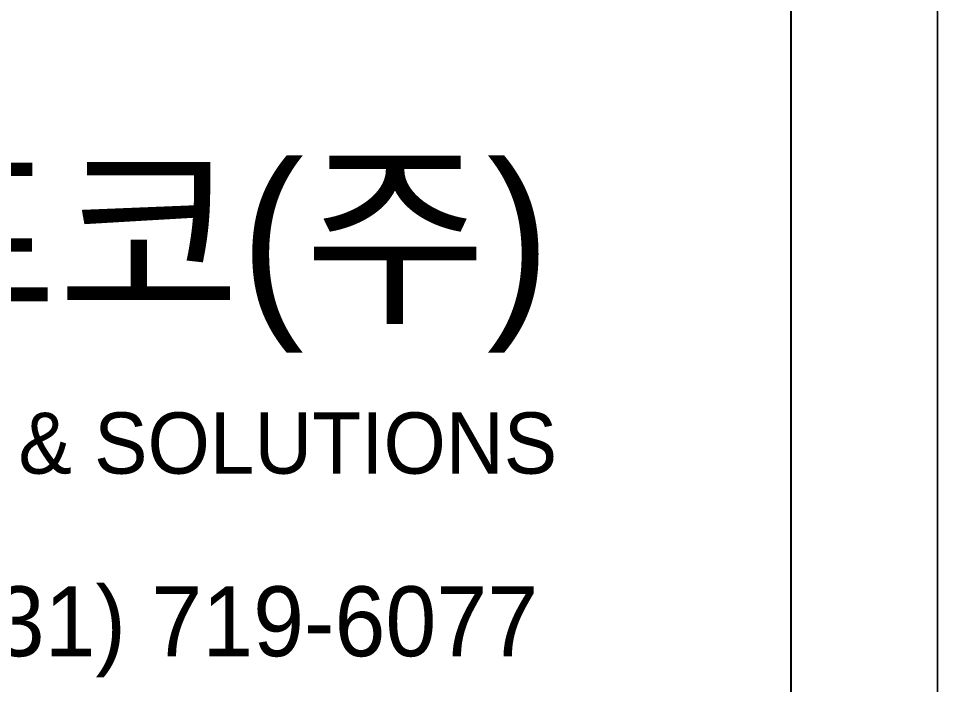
# Model space of a CAD drawing. Header units: millimetres. Extents: x -396231 to 224016, y 0 to 56679.
# Drawn here: x -139745 to -135984, y 50750 to 53477 of the extents above; entities that cross this region are included whole.
import ezdxf

# ---------------------------------------------------------------- set-up
doc = ezdxf.new("R2010")
doc.units = ezdxf.units.MM
doc.layers.add('Plot 설정선', color=251, linetype='Continuous', lineweight=9, plot=False)
doc.layers.add('WIPCO', color=3, linetype='Continuous', lineweight=9)
doc.styles.add('WIPCO', font='')
doc.styles.get('WIPCO').set_extended_font_data('Dotum')

msp = doc.modelspace()

# ---------------------------------------------------------------- linework, layer by layer
at = {"layer": 'Plot 설정선'}
msp.add_lwpolyline([(-216230.7, 56678.6), (-216230.7, 0), (-216230.7, 56678.6), (-135983.7, 56678.6), (-216230.7, 56678.6), (-216230.7, 0), (-216230.7, 56678.6), (-135983.7, 56678.6), (-135983.7, 0), (-216230.7, 0), (-135983.7, 0), (-135983.7, 56678.6), (-135983.7, 0), (-216230.7, 0)], dxfattribs=at)
at = {"layer": 'WIPCO', "color": 3, "lineweight": -3}
msp.add_lwpolyline([(-136583.7, 600), (-215630.7, 600), (-215630.7, 56078.6), (-136583.7, 56078.6)], close=True, dxfattribs=at)

# ---------------------------------------------------------------- texts
at = {"layer": 'WIPCO', "color": 3, "lineweight": -3, "style": 'WIPCO'}
for s, height, p in [('위프코(주)', 596.36, (-141081.4, 52288)), ('3D SCAN & SOLUTIONS', 250.668, (-141257.5, 51613.3)), ('TEL : (031) 719-6077', 286.253, (-141177.9, 50866))]:
    msp.add_text(s, height=height, dxfattribs=at).set_placement(p)

doc.saveas('drawing.dxf')
